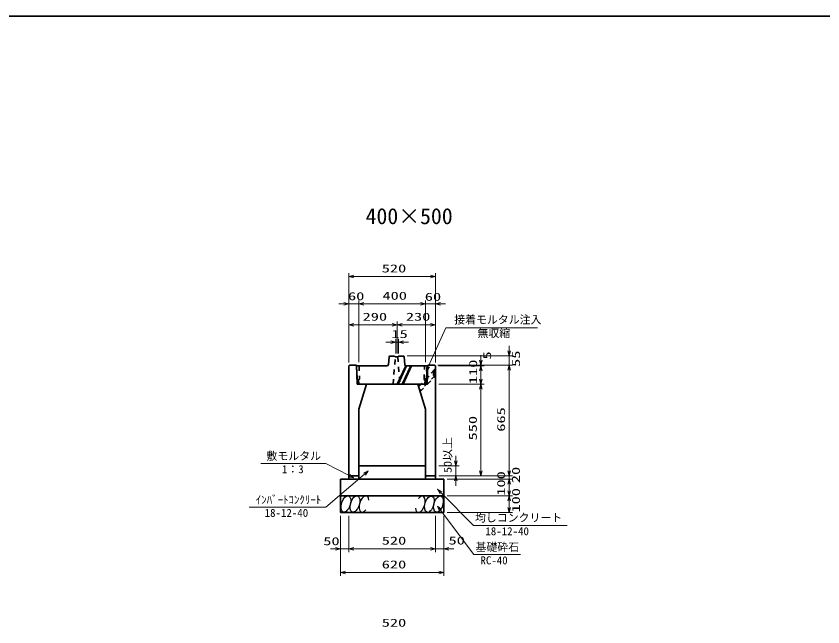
# Model space of a CAD drawing. Units: millimetres on the paper. Extents: x 15 to 1219, y 10 to 859.
# Drawn here: x 257.6 to 500.1, y 675 to 858.6 of the extents above; entities that cross this region are included whole.
import ezdxf
from ezdxf.enums import TextEntityAlignment as Align

# ---------------------------------------------------------------- set-up
doc = ezdxf.new("R2010")
doc.units = ezdxf.units.MM
doc.linetypes.add('USER1', pattern=[3, 1.5, -1.5])
for name, color, linetype, lineweight in [('D-STR-DIM（寸法）', 7, 'Continuous', 13), ('D-STR-HTXT(均しCON-旗)', 7, 'Continuous', 13), ('D-STR-HTXT(基礎砕石-旗)', 7, 'Continuous', 13), ('D-STR-HTXT（旗上げ）', 7, 'Continuous', 13), ('D-STR-STRF(グリ)', 7, 'Continuous', 25), ('D-STR（構造物）', 1, 'Continuous', 35)]:
    doc.layers.add(name, color=color, linetype=linetype, lineweight=lineweight)
doc.layers.add('D-STR-TXT(文字)', color=7, linetype='Continuous')
doc.styles.add('ＭＳ ゴシック', font='')
doc.styles.get('ＭＳ ゴシック').set_extended_font_data('MS Gothic')

# ---------------------------------------------------------------- blocks, each defined once
blk = doc.blocks.new('_Open30')
at = {"color": 7, "linetype": 'Continuous', "lineweight": 13}
for p, q in [((-1, 0.2679), (0, 0)), ((0, 0), (-1, -0.2679)), ((0, 0), (-1, 0))]:
    blk.add_line(p, q, dxfattribs=at)

msp = doc.modelspace()

# ---------------------------------------------------------------- linework, layer by layer
at = {"layer": 'D-STR-DIM（寸法）'}
for p, q in [((357.631, 773.08), (357.631, 781.289)), ((383.631, 773.08), (383.631, 781.289)), ((359.131, 780.289), (382.131, 780.289)), ((356.131, 772.08), (354.631, 772.08)), ((357.631, 754.427), (357.631, 773.08)), ((357.631, 772.08), (360.631, 772.08)), ((360.631, 754.617), (360.631, 773.08)), ((360.631, 754.617), (360.631, 773.08)), ((362.131, 772.08), (363.631, 772.08)), ((362.131, 772.08), (379.131, 772.08)), ((379.131, 772.08), (377.631, 772.08)), ((380.631, 754.617), (380.631, 773.08)), ((380.631, 754.617), (380.631, 773.08)), ((380.631, 772.08), (383.631, 772.08)), ((383.631, 754.424), (383.631, 773.08)), ((385.131, 772.08), (386.631, 772.08)), ((357.631, 754.427), (357.631, 766.773)), ((372.125, 757.158), (372.125, 766.773)), ((372.125, 757.158), (372.125, 766.773)), ((383.631, 754.427), (383.631, 766.773)), ((359.131, 765.773), (370.625, 765.773)), ((373.625, 765.773), (382.131, 765.773)), ((371.731, 757.158), (371.731, 761.573)), ((372.519, 757.158), (372.519, 761.573)), ((370.231, 760.573), (368.731, 760.573)), ((371.731, 760.573), (372.519, 760.573)), ((374.019, 760.573), (375.519, 760.573)), ((405.834, 757.94), (405.834, 759.44)), ((397.336, 755.172), (397.336, 756.672)), ((375.131, 756.44), (406.834, 756.44)), ((405.834, 753.672), (405.834, 756.44)), ((384.381, 753.672), (406.834, 753.672)), ((384.381, 753.672), (398.336, 753.672)), ((384.577, 753.429), (398.336, 753.429)), ((384.629, 753.429), (398.336, 753.429)), ((385.381, 753.672), (406.834, 753.672)), ((397.336, 753.429), (397.336, 753.672)), ((397.336, 749.424), (397.336, 751.929)), ((397.336, 751.929), (397.336, 750.429)), ((405.834, 721.924), (405.834, 752.172)), ((405.834, 752.172), (405.834, 750.672)), ((384.631, 747.924), (398.336, 747.924)), ((384.631, 747.924), (398.336, 747.924)), ((397.336, 721.924), (397.336, 746.424)), ((389.82, 724.924), (389.82, 726.424)), ((384.631, 723.424), (390.82, 723.424)), ((389.82, 720.424), (389.82, 723.424)), ((405.834, 721.924), (405.834, 723.424)), ((384.631, 720.424), (406.834, 720.424)), ((384.631, 720.424), (398.336, 720.424)), ((384.631, 720.424), (406.834, 720.424)), ((384.631, 720.424), (390.82, 720.424)), ((405.834, 719.424), (405.834, 720.424)), ((387.131, 719.424), (406.834, 719.424)), ((387.131, 719.424), (406.834, 719.424)), ((389.82, 718.924), (389.82, 717.424)), ((405.834, 715.924), (405.834, 717.924)), ((405.834, 717.924), (405.834, 716.424)), ((387.131, 714.424), (406.834, 714.424)), ((387.131, 714.424), (406.834, 714.424)), ((405.834, 710.924), (405.834, 712.924)), ((355.131, 708.424), (355.131, 697.457)), ((357.631, 708.424), (357.631, 697.457)), ((357.631, 708.424), (357.631, 697.457)), ((383.631, 708.424), (383.631, 697.457)), ((386.131, 708.424), (386.131, 697.457)), ((387.131, 709.424), (406.834, 709.424)), ((355.131, 707.424), (355.131, 690.3)), ((383.631, 707.424), (383.631, 697.457)), ((386.131, 707.424), (386.131, 690.3)), ((353.631, 698.457), (352.131, 698.457)), ((355.131, 698.457), (357.631, 698.457)), ((359.131, 698.457), (382.131, 698.457)), ((359.131, 698.457), (360.631, 698.457)), ((382.131, 698.457), (380.631, 698.457)), ((383.631, 698.457), (386.131, 698.457)), ((387.631, 698.457), (389.131, 698.457)), ((356.631, 691.3), (384.631, 691.3))]:
    msp.add_line(p, q, dxfattribs=at)
at = {"layer": 'D-STR-HTXT(均しCON-旗)'}
for points in [[(331.192, 724.128), (350.673, 724.128), (357.715, 720.473)], [(327.638, 710.994), (350.673, 710.994), (362.329, 720.905)], [(423.279, 705.477), (395.071, 705.477), (385.348, 715.294)]]:
    msp.add_lwpolyline(points, dxfattribs=at)
at = {"layer": 'D-STR-HTXT(基礎砕石-旗)'}
msp.add_lwpolyline([(409.253, 696.728), (395.149, 696.728), (385.145, 710.054)], dxfattribs=at)
at = {"layer": 'D-STR-HTXT（旗上げ）'}
msp.add_lwpolyline([(414.352, 764.916), (386.731, 764.916), (381.464, 753.199)], dxfattribs=at)
at = {"layer": 'D-STR-STRF(グリ)'}
for centre, major_axis in [((356.725, 711.948), (0.79, 2.421)), ((359.447, 711.948), (0.79, 2.421)), ((381.835, 711.867), (-0.771, -2.427)), ((384.556, 711.889), (-0.771, -2.427))]:
    msp.add_ellipse(centre, major_axis=major_axis, ratio=0.5139, dxfattribs=at)
for centre, major_axis in [((362.187, 711.948), (0.79, 2.421)), ((379.094, 711.845), (-0.771, -2.427))]:
    msp.add_ellipse(centre, major_axis=major_axis, ratio=0.5139, start_param=5.3575563, end_param=10.3750652, dxfattribs=at)
at = {"layer": 'D-STR（構造物）', "color": 2}
msp.add_line((15.125, 858.596), (1218.692, 858.596), dxfattribs=at)
at = {"layer": 'D-STR（構造物）'}
for p, q in [((369.495, 753.837), (369.687, 756.144)), ((369.992, 756.419), (371.33, 756.392)), ((371.33, 756.392), (371.561, 756.138)), ((371.561, 756.138), (372.349, 756.138)), ((371.561, 756.137), (372.349, 756.137)), ((372.349, 756.138), (372.58, 756.392)), ((373.929, 756.419), (372.58, 756.392)), ((374.426, 753.837), (374.234, 756.144)), ((357.881, 753.672), (357.631, 753.427)), ((357.631, 753.427), (357.631, 720.424)), ((359.881, 753.632), (357.881, 753.672)), ((360.131, 747.924), (359.881, 753.632)), ((359.939, 753.275), (360.082, 753.424)), ((360.182, 747.924), (359.939, 753.275)), ((369.046, 753.424), (360.082, 753.424)), ((374.71, 753.424), (372.146, 747.924)), ((372.418, 747.925), (374.983, 753.424)), ((373.656, 747.924), (376.22, 753.425)), ((376.469, 753.424), (373.905, 747.924)), ((374.875, 753.424), (380.983, 753.424)), ((381.126, 753.275), (380.881, 747.924)), ((380.983, 753.424), (381.126, 753.275)), ((381.131, 747.924), (381.381, 753.632)), ((381.381, 753.632), (383.381, 753.672)), ((383.381, 753.672), (383.631, 753.427)), ((383.631, 753.424), (383.631, 720.424)), ((381.131, 747.924), (360.131, 747.924)), ((360.181, 747.924), (381.081, 747.924)), ((380.881, 747.924), (360.182, 747.924)), ((360.631, 740.424), (362.881, 747.924)), ((380.631, 740.424), (378.381, 747.924)), ((360.631, 740.424), (360.631, 720.424)), ((380.631, 740.424), (380.631, 720.424)), ((360.631, 723.424), (380.631, 723.424)), ((357.631, 720.424), (360.631, 720.424)), ((357.631, 720.424), (357.631, 719.424)), ((360.631, 720.424), (360.631, 719.424)), ((383.631, 720.424), (380.631, 720.424)), ((380.631, 720.424), (380.631, 719.424)), ((383.631, 720.424), (383.631, 719.424)), ((355.131, 719.424), (386.131, 719.424)), ((355.131, 719.424), (355.131, 709.424)), ((386.131, 719.424), (386.131, 709.424)), ((355.131, 714.424), (386.131, 714.424)), ((355.131, 709.424), (386.131, 709.424))]:
    msp.add_line(p, q, dxfattribs=at)
at = {"layer": 'D-STR（構造物）', "linetype": 'USER1'}
for p, q in [((370.94, 747.924), (371.561, 756.138)), ((372.349, 756.138), (372.97, 747.924)), ((360.69, 753.424), (360.859, 749.414)), ((383.381, 752.33), (378.518, 747.467)), ((378.598, 747.198), (383.556, 752.155)), ((380.205, 749.414), (380.375, 753.426)), ((383.556, 752.155), (383.308, 752.402)), ((383.556, 750.225), (383.556, 752.155)), ((360.516, 749.276), (360.116, 749.386)), ((360.859, 749.414), (360.516, 749.276)), ((383.556, 750.569), (378.964, 745.978)), ((379.038, 745.733), (383.556, 750.25)), ((380.547, 749.276), (380.205, 749.414)), ((380.947, 749.387), (380.547, 749.276)), ((383.056, 750.569), (383.056, 751.655)), ((383.556, 750.569), (383.056, 750.569)), ((383.308, 749.977), (383.556, 750.225)), ((360.577, 747.924), (360.516, 749.276)), ((380.486, 747.926), (380.547, 749.276))]:
    msp.add_line(p, q, dxfattribs=at)
at = {"layer": 'D-STR（構造物）'}
for centre, radius, start, end in [((369.986, 756.119), 0.3, 88.85387, 175.23651), ((373.935, 756.119), 0.3, 4.76373, 91.1481), ((369.046, 753.874), 0.45, 270, 355.23651), ((374.875, 753.874), 0.45, 184.76373, 269.99995)]:
    msp.add_arc(centre, radius, start, end, dxfattribs=at)

# ---------------------------------------------------------------- block references
at = {"layer": 'D-STR-DIM（寸法）', "xscale": 1.5, "yscale": 1.5}
for p, rotation in [((357.631, 780.289), 180), ((360.631, 772.08), 180), ((360.631, 772.08), 180), ((383.631, 772.08), 180), ((357.631, 765.773), 180), ((372.125, 765.773), 180), ((372.519, 760.573), 180), ((405.834, 756.44), 270), ((397.336, 753.672), 270), ((397.336, 753.429), 90), ((397.336, 753.429), 90), ((405.834, 753.672), 90), ((405.834, 753.672), 90), ((397.336, 747.924), 270), ((397.336, 747.924), 90), ((389.82, 723.424), 270), ((389.82, 720.424), 90), ((397.336, 720.424), 270), ((405.834, 720.424), 270), ((405.834, 720.424), 270), ((405.834, 719.424), 90), ((405.834, 719.424), 90), ((405.834, 714.424), 270), ((405.834, 714.424), 90), ((405.834, 709.424), 270), ((357.631, 698.457), 180), ((357.631, 698.457), 180), ((386.131, 698.457), 180), ((355.131, 691.3), 180)]:
    msp.add_blockref('_Open30', p, dxfattribs=dict(at, rotation=rotation))
for p in [(383.631, 780.289), (357.631, 772.08), (380.631, 772.08), (380.631, 772.08), (372.125, 765.773), (383.631, 765.773), (371.731, 760.573), (355.131, 698.457), (383.631, 698.457), (383.631, 698.457), (386.131, 691.3)]:
    msp.add_blockref('_Open30', p, dxfattribs=at)
at = {"layer": 'D-STR-HTXT(均しCON-旗)', "xscale": 1.5, "yscale": 1.5}
for p, rotation in [((359.047, 719.782), 332.57325), ((363.472, 721.876), 40.37163), ((384.292, 716.36), 134.72505)]:
    msp.add_blockref('_Open30', p, dxfattribs=dict(at, rotation=rotation))
at = {"layer": 'D-STR-HTXT(基礎砕石-旗)', "xscale": 1.5, "yscale": 1.5, "rotation": 126.89552}
msp.add_blockref('_Open30', (384.244, 711.253), dxfattribs=at)
at = {"layer": 'D-STR-HTXT（旗上げ）', "xscale": 1.5, "yscale": 1.5, "rotation": 245.79582}
msp.add_blockref('_Open30', (380.849, 751.831), dxfattribs=at)

# ---------------------------------------------------------------- texts
at = {"layer": 'D-STR-DIM（寸法）', "style": 'ＭＳ ゴシック', "width": 1.5}
for s, p in [('520', (367.506, 780.826)), ('60', (357.366, 772.474)), ('400', (367.714, 772.618)), ('60', (380.45, 772.304)), ('290', (361.753, 766.31)), ('230', (374.753, 766.31)), ('15', (370.412, 761.11)), ('50', (349.933, 698.824)), ('520', (367.506, 698.995)), ('50', (387.583, 699.032)), ('620', (367.506, 691.838)), ('520', (367.506, 674.318))]:
    msp.add_text(s, height=2.405, dxfattribs=at).set_placement(p, align=Align.BOTTOM_LEFT)
at = {"layer": 'D-STR-DIM（寸法）', "style": 'ＭＳ ゴシック'}
for s, width, p in [('5', 1.5, (401.099, 755.359)), ('55', 1.5, (409.773, 753.15)), ('110', 1.5, (396.892, 747.982)), ('665', 1.5, (405.296, 733.669)), ('550', 1.5, (396.798, 731.049)), ('50以上', 1.1, (389.238, 721.288)), ('20', 1.5, (409.748, 718.206)), ('100', 1.5, (405.296, 714.424)), ('100', 1.5, (409.769, 709.369))]:
    msp.add_text(s, height=2.405, rotation=90, dxfattribs=dict(at, width=width)).set_placement(p, align=Align.BOTTOM_LEFT)
at = {"layer": 'D-STR-HTXT(均しCON-旗)', "style": 'ＭＳ ゴシック'}
for s, p in [('敷モルタル', (332.842, 724.45)), ('1：3', (337.488, 720.477)), ('ｲﾝﾊﾞｰﾄｺﾝｸﾘｰﾄ', (329.641, 711.277)), ('18-12-40', (332.309, 707.343)), ('均しコンクリート', (395.518, 705.888)), ('18-12-40', (398.652, 701.826))]:
    msp.add_text(s, height=2.405, dxfattribs=at).set_placement(p, align=Align.BOTTOM_LEFT)
at = {"layer": 'D-STR-HTXT(基礎砕石-旗)', "style": 'ＭＳ ゴシック'}
for s, p in [('基礎砕石', (395.684, 697.062)), ('RC-40', (397.172, 693.077))]:
    msp.add_text(s, height=2.405, dxfattribs=at).set_placement(p, align=Align.BOTTOM_LEFT)
at = {"layer": 'D-STR-HTXT（旗上げ）', "style": 'ＭＳ ゴシック'}
for s, p in [('接着モルタル注入', (389.269, 765.42)), ('無収縮', (396.272, 761.342))]:
    msp.add_text(s, height=2.405, dxfattribs=at).set_placement(p, align=Align.BOTTOM_LEFT)
at = {"layer": 'D-STR-TXT(文字)', "style": 'ＭＳ ゴシック'}
msp.add_text('400×500', height=4.811, dxfattribs=at).set_placement((362.646, 794.622), align=Align.BOTTOM_LEFT)

doc.saveas('drawing.dxf')
